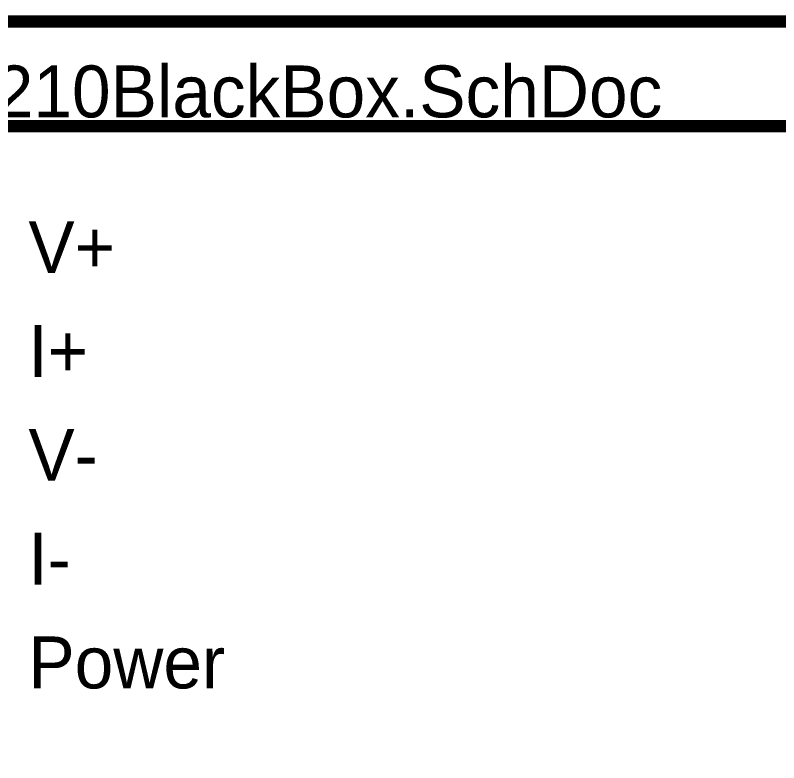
# Model space of a CAD drawing. Header units: inches. Extents: x 0 to 11.5, y 0 to 7.6.
# Drawn here: x 5.688 to 6.417, y 6.093 to 6.806 of the extents above; entities that cross this region are included whole.
import ezdxf

# ---------------------------------------------------------------- set-up
doc = ezdxf.new("R2010")
doc.units = ezdxf.units.IN
doc.header["$MEASUREMENT"] = 0
doc.layers.add('Sheet', color=255, linetype='Continuous')

msp = doc.modelspace()

# ---------------------------------------------------------------- linework, layer by layer
at = {"layer": 'Sheet'}
msp.add_lwpolyline([(7.39924, 4.39972, 0.0118, 0.0118, 0), (7.29934, 4.39972, 0.0118, 0.0118, 0), (7.29934, 6.79993, 0.0118, 0.0118, 0), (5.30045, 6.79993, 0.0118, 0.0118, 0), (5.30045, 6.59958, 0.0118, 0.0118, 0)], format="xyseb", dxfattribs=at)
for points in [[(5.50025, 6.69998, 0.0118, 0.0118, 0), (6.99963, 6.69998, 0.0118, 0.0118, 0), (6.99963, 5.7, 0.0118, 0.0118, 0), (5.50025, 5.7, 0.0118, 0.0118, 0), (5.50025, 6.69998, 0.0118, 0.0118, 0)], [(5.50025, 6.69998, 0.0039, 0.0039, 0), (5.50025, 5.7, 0.0039, 0.0039, 0), (6.99963, 5.7, 0.0039, 0.0039, 0), (6.99963, 6.69998, 0.0039, 0.0039, 0), (5.50025, 6.69998, 0.0039, 0.0039, 0), (5.50025, 6.69998, 0.0039, 0.0039, 0)]]:
    msp.add_lwpolyline(points, format="xyseb", close=True, dxfattribs=at)

# ---------------------------------------------------------------- texts
for s, height, p in [('Prova210BlackBox.SchDoc', 0.0495345, (5.49539, 6.70838)), ('V+', 0.049534, (5.70049, 6.55978)), ('I+', 0.049534, (5.70049, 6.46071)), ('V-', 0.049534, (5.70049, 6.36164)), ('I-', 0.049534, (5.70049, 6.26257)), ('Power', 0.049534, (5.70049, 6.1635))]:
    msp.add_text(s, height=height, dxfattribs=at).set_placement(p)

doc.saveas('drawing.dxf')
